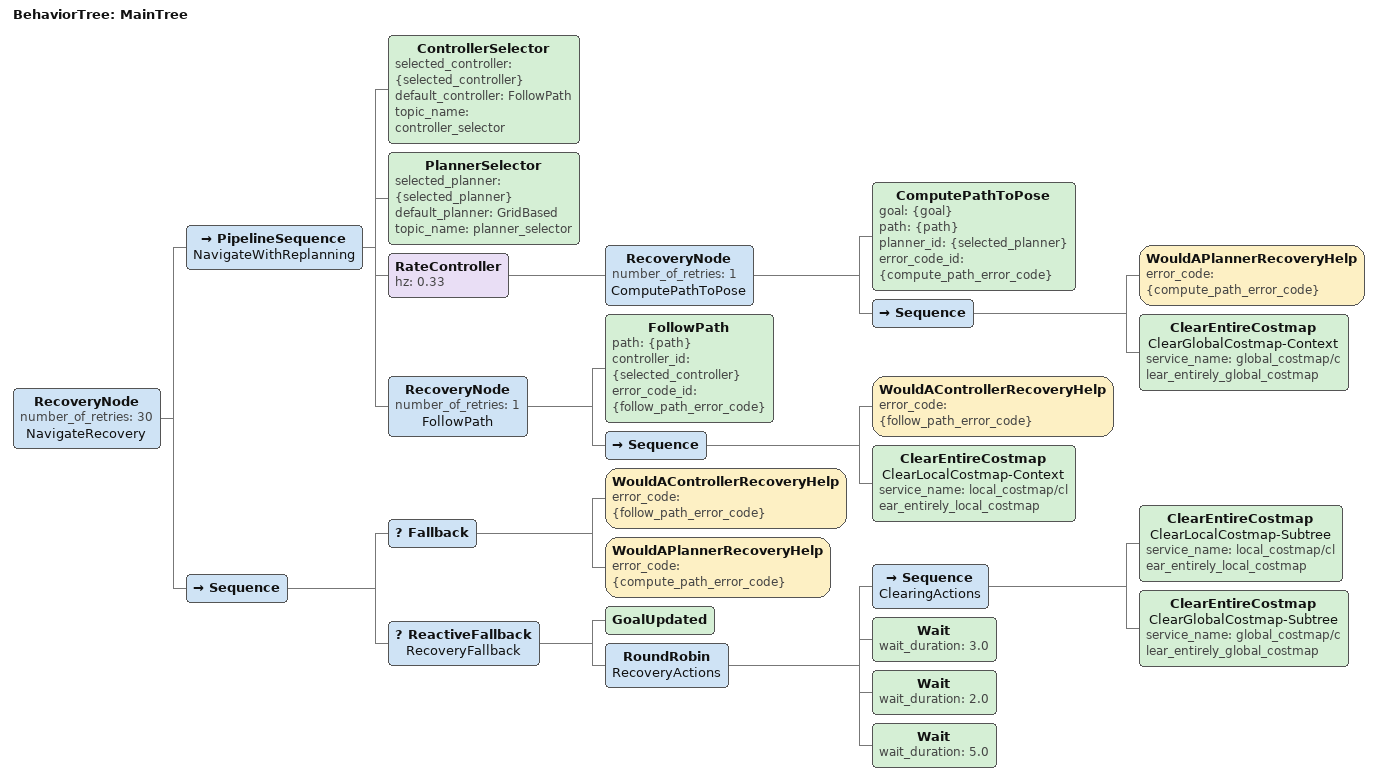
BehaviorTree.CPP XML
<root BTCPP_format="4" main_tree_to_execute="MainTree">
  <BehaviorTree ID="MainTree">
    <!-- Blocked by a person or object: wait / replan around it and keep
         trying (~2-3 min of retries) instead of failing the trip. -->
    <RecoveryNode number_of_retries="30" name="NavigateRecovery">
      <PipelineSequence name="NavigateWithReplanning">
        <ControllerSelector selected_controller="{selected_controller}" default_controller="FollowPath" topic_name="controller_selector"/>
        <PlannerSelector selected_planner="{selected_planner}" default_planner="GridBased" topic_name="planner_selector"/>
        <!-- Replan every 3 s: Hybrid-A* each second overloaded the Pi. -->
        <RateController hz="0.33">
          <RecoveryNode number_of_retries="1" name="ComputePathToPose">
            <ComputePathToPose goal="{goal}" path="{path}" planner_id="{selected_planner}" error_code_id="{compute_path_error_code}"/>
            <Sequence>
              <WouldAPlannerRecoveryHelp error_code="{compute_path_error_code}"/>
              <ClearEntireCostmap name="ClearGlobalCostmap-Context" service_name="global_costmap/clear_entirely_global_costmap"/>
            </Sequence>
          </RecoveryNode>
        </RateController>
        <RecoveryNode number_of_retries="1" name="FollowPath">
          <FollowPath path="{path}" controller_id="{selected_controller}" error_code_id="{follow_path_error_code}"/>
          <Sequence>
            <WouldAControllerRecoveryHelp error_code="{follow_path_error_code}"/>
            <ClearEntireCostmap name="ClearLocalCostmap-Context" service_name="local_costmap/clear_entirely_local_costmap"/>
          </Sequence>
        </RecoveryNode>
      </PipelineSequence>
      <Sequence>
        <Fallback>
          <WouldAControllerRecoveryHelp error_code="{follow_path_error_code}"/>
          <WouldAPlannerRecoveryHelp error_code="{compute_path_error_code}"/>
        </Fallback>
        <ReactiveFallback name="RecoveryFallback">
          <GoalUpdated/>
          <RoundRobin name="RecoveryActions">
            <Sequence name="ClearingActions">
              <ClearEntireCostmap name="ClearLocalCostmap-Subtree" service_name="local_costmap/clear_entirely_local_costmap"/>
              <ClearEntireCostmap name="ClearGlobalCostmap-Subtree" service_name="global_costmap/clear_entirely_global_costmap"/>
            </Sequence>
            <!-- No Spin: in-place rotation stalls one hub and blows fuses. -->
            <Wait wait_duration="3.0"/>
            <!-- No BackUp: reversing flips the wheel direction, which one driver
                 doesn't reliably follow (the robot spun on the spot). -->
            <Wait wait_duration="2.0"/>
            <Wait wait_duration="5.0"/>
          </RoundRobin>
        </ReactiveFallback>
      </Sequence>
    </RecoveryNode>
  </BehaviorTree>
</root>
